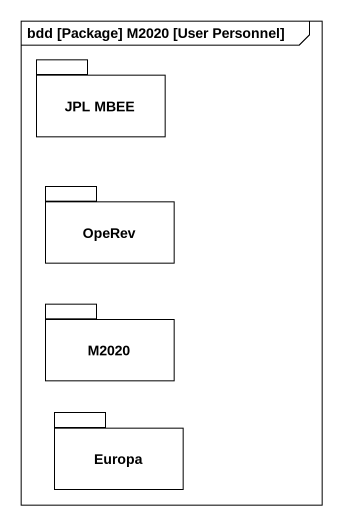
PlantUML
@startuml
mainframe bdd [Package] M2020 [User Personnel]
package "JPL MBEE" as JPL_MBEE {
}
package OpeRev {
}
package M2020 {
}
package Europa {
}
@enduml
